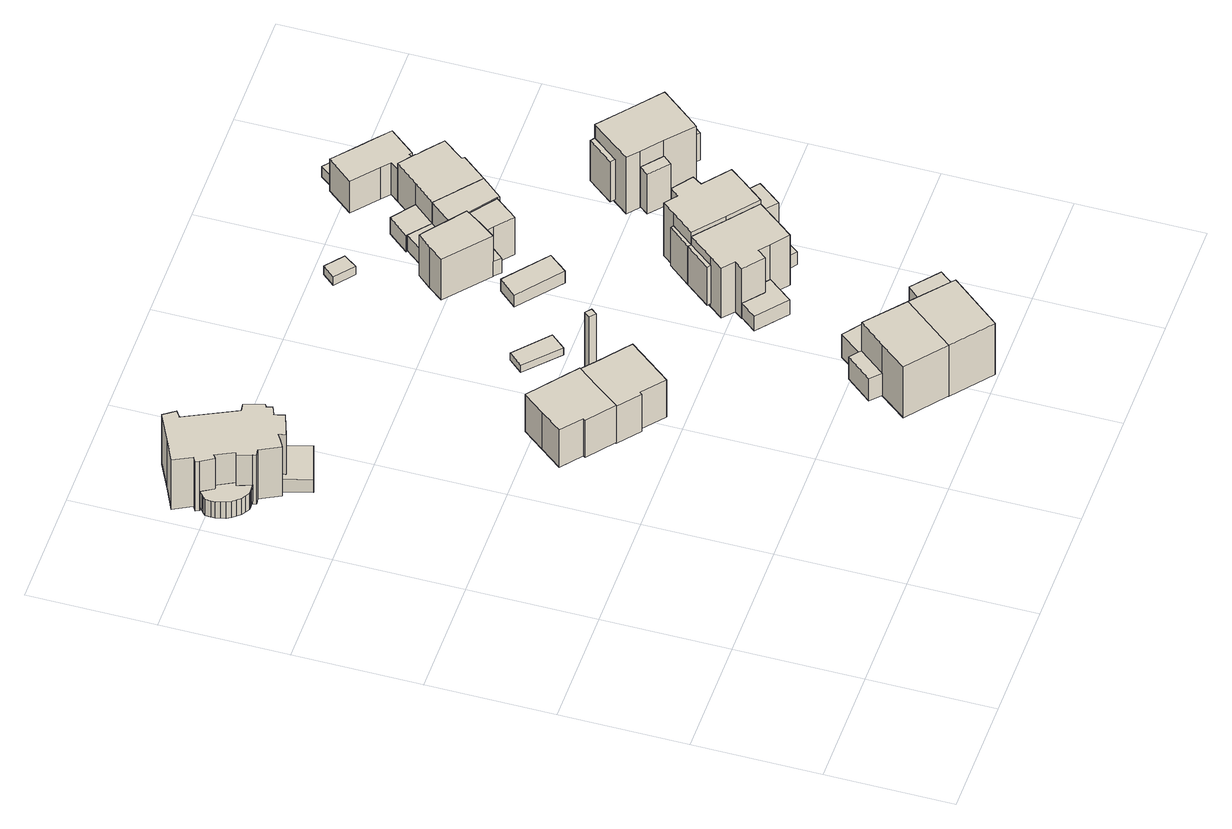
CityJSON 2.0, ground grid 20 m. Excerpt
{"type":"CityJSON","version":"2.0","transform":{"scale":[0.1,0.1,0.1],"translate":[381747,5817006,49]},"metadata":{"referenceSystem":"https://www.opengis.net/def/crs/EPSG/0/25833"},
"CityObjects":{
"building1":{"type":"Building","attributes":{"Gemeindeschluessel":"11000004","BezugspunktDach":"2200","function":"51009_1610","measuredHeight":3.25,"storeysAboveGround":0},"address":[{"country":"Germany","locality":"Berlin"}],"geometry":[{"type":"Solid","lod":"1","boundaries":[[[[0,1,2,3,4,5,6,7,8,9,10,11,12,13,14,15,16,17,18,19]],[[20,21,22,23,24,25,26,27,28,29,30,31,32,33,34,35,36,37,38,39]],[[20,39,19,18]],[[21,20,18,17]],[[22,21,17,16]],[[23,22,16,15]],[[24,23,15,14]],[[25,24,14,13]],[[26,25,13,12]],[[27,26,12,11]],[[28,27,11,10]],[[29,28,10,9]],[[30,29,9,8]],[[31,30,8,7]],[[32,31,7,6]],[[33,32,6,5]],[[34,33,5,4]],[[35,34,4,3]],[[36,35,3,2]],[[37,36,2,1]],[[38,37,1,0]],[[39,38,0,19]]]]}]},
"building2":{"type":"Building","attributes":{"Gemeindeschluessel":"11000004","function":"31001_1010"},"address":[{"country":"Germany","locality":"Berlin","thoroughfareNumber":"6A","thoroughfareName":"Dauerwaldweg"}],"children":["building2-1","building2-2"]},
"building2-1":{"type":"BuildingPart","attributes":{"BezugspunktDach":"2200","measuredHeight":12.42,"storeysAboveGround":3},"parents":["building2"],"geometry":[{"type":"MultiSurface","lod":"1","boundaries":[[[40,41,42,43,44,45,46,47,48,49,50,51,52,53,54,55,56,57,58,59,60,61,62,63,64,65,66]],[[67,68,69,70,71,72,73,74,75,76,77,78,79,80,81,82,83,84,85,86,87,88,89,90,91,92,93]],[[67,93,66,65]],[[68,67,65,64]],[[69,68,64,63]],[[70,69,63,62]],[[71,70,62,61]],[[72,71,61,60]],[[73,72,60,59]],[[74,73,59,58]],[[75,74,58,57]],[[76,94,95,57,56]],[[96,94,76,56,55]],[[97,96,77,55,54]],[[98,97,78,54,53]],[[80,99,98,100,53,52]],[[101,99,52,51]],[[82,81,51,50]],[[83,82,50,49]],[[84,83,49,48]],[[85,84,48,47]],[[86,85,47,46]],[[87,86,46,45]],[[88,87,45,44]],[[89,88,44,43]],[[90,89,43,42]],[[91,90,42,41]],[[92,91,41,40]],[[93,92,40,66]],[[75,95,94,76]],[[77,76,94,96]],[[78,77,96,97]],[[79,78,97,98]],[[79,100,98,99,80]],[[81,80,99,101]]]}]},
"building2-2":{"type":"BuildingPart","attributes":{"BezugspunktDach":"2200","measuredHeight":2.69,"storeysAboveGround":3},"parents":["building2"],"geometry":[{"type":"MultiSurface","lod":"1","boundaries":[[[102,103,95,94,96,98,99,101]],[[104,105,106,107,108,109,110,111]],[[104,111,81,80]],[[105,104,99,80,79]],[[106,105,112,79,78,77]],[[107,106,96,77,76]],[[108,107,76,75,95]],[[109,108,95,103]],[[110,109,103,102]],[[111,110,102,101]],[[80,81,101,99]],[[98,79,80,99]],[[77,78,97,96]],[[98,97,78,79,112]],[[76,77,96,94]],[[95,75,76,94]]]}]},
"building3":{"type":"Building","attributes":{"Gemeindeschluessel":"11000004","BezugspunktDach":"2200","function":"31001_1010","measuredHeight":8.84,"storeysAboveGround":2},"address":[{"country":"Germany","locality":"Berlin","thoroughfareNumber":"6","thoroughfareName":"Dauerwaldweg"}],"geometry":[{"type":"Solid","lod":"1","boundaries":[[[[113,114,115,116,117,118,119,120]],[[121,122,123,124,125,126,127,128]],[[121,128,120,119]],[[122,121,119,118]],[[123,122,118,117]],[[124,123,117,116]],[[125,124,116,115]],[[126,125,115,114]],[[127,126,114,113]],[[128,127,113,120]]]]}]},
"building4":{"type":"Building","attributes":{"Gemeindeschluessel":"11000004","BezugspunktDach":"2200","function":"31001_1010","measuredHeight":9.98,"storeysAboveGround":2},"address":[{"country":"Germany","locality":"Berlin","thoroughfareNumber":"5","thoroughfareName":"Dauerwaldweg"}],"geometry":[{"type":"Solid","lod":"1","boundaries":[[[[129,130,131,132,133,134,135,136,137,138]],[[139,140,141,142,143,144,145,146,147,148]],[[139,148,138,137]],[[140,139,137,136]],[[141,140,136,135]],[[142,141,135,134]],[[143,142,134,133]],[[144,143,133,132]],[[145,144,132,131]],[[146,145,131,130]],[[147,146,130,129]],[[148,147,129,138]]]]}]},
"building5":{"type":"Building","attributes":{"Gemeindeschluessel":"11000004","BezugspunktDach":"2200","function":"51009_1610","measuredHeight":17.13,"storeysAboveGround":0},"address":[{"country":"Germany","locality":"Berlin"}],"geometry":[{"type":"Solid","lod":"1","boundaries":[[[[149,150,151,152]],[[153,154,155,156]],[[153,156,152,151]],[[154,153,151,150]],[[155,154,150,149]],[[156,155,149,152]]]]}]},
"building6":{"type":"Building","attributes":{"Gemeindeschluessel":"11000004","function":"31001_1010"},"address":[{"country":"Germany","locality":"Berlin","thoroughfareNumber":"4","thoroughfareName":"Dauerwaldweg"}],"children":["building6-1","building6-2","building6-3"]},
"building6-1":{"type":"BuildingPart","attributes":{"BezugspunktDach":"2200","measuredHeight":13.15,"storeysAboveGround":2},"parents":["building6"],"geometry":[{"type":"MultiSurface","lod":"1","boundaries":[[[157,158,159,160,161,162]],[[163,164,165,166,167,168]],[[163,168,162,161]],[[169,170,171,161,160]],[[164,163,172,173,174]],[[175,169,164,160,159]],[[166,165,159,158]],[[167,166,158,157]],[[168,167,157,162]],[[174,173,172,171,170,169]],[[176,165,164,169,175]]]}]},
"building6-2":{"type":"BuildingPart","attributes":{"BezugspunktDach":"2200","measuredHeight":4.52,"storeysAboveGround":2},"parents":["building6"],"geometry":[{"type":"MultiSurface","lod":"1","boundaries":[[[170,169,177,178,179]],[[180,181,173,172,182]],[[180,182,179,178]],[[181,180,178,177]],[[182,172,170,179]],[[173,181,177,169,183]],[[173,169,170,172]]]}]},
"building6-3":{"type":"BuildingPart","attributes":{"BezugspunktDach":"2200","measuredHeight":4.71,"storeysAboveGround":2},"parents":["building6"],"geometry":[{"type":"MultiSurface","lod":"1","boundaries":[[[169,175,184,185,186,187,177]],[[188,189,190,191,192,193,194]],[[188,194,177,187]],[[189,188,187,186]],[[190,189,186,185]],[[191,190,185,184]],[[192,191,184,175]],[[193,192,195,165,164,169]],[[194,193,173,181]],[[175,169,164,165,195]],[[181,173,169,177]]]}]},
"building7":{"type":"Building","attributes":{"Gemeindeschluessel":"11000004","BezugspunktDach":"2200","function":"31001_2463","measuredHeight":1.46,"storeysAboveGround":1},"address":[{"country":"Germany","locality":"Berlin","thoroughfareNumber":"5 (1)","thoroughfareName":"Dauerwaldweg"}],"geometry":[{"type":"Solid","lod":"1","boundaries":[[[[196,197,198,199]],[[200,201,202,203]],[[200,203,199,198]],[[201,200,198,197]],[[202,201,197,196]],[[203,202,196,199]]]]}]},
"building8":{"type":"Building","attributes":{"Gemeindeschluessel":"11000004","function":"31001_1010"},"address":[{"country":"Germany","locality":"Berlin","thoroughfareNumber":"3","thoroughfareName":"Dauerwaldweg"}],"children":["building8-1","building8-2"]},
"building8-1":{"type":"BuildingPart","attributes":{"BezugspunktDach":"2200","measuredHeight":13.27,"storeysAboveGround":2},"parents":["building8"],"geometry":[{"type":"MultiSurface","lod":"1","boundaries":[[[204,205,159,158,157]],[[206,192,207,208,209]],[[206,209,157,158]],[[192,206,158,159]],[[207,210,211,159,205]],[[208,207,205,204]],[[209,208,204,157]],[[192,211,210,207]]]}]},
"building8-2":{"type":"BuildingPart","attributes":{"BezugspunktDach":"2200","measuredHeight":8.01,"storeysAboveGround":2},"parents":["building8"],"geometry":[{"type":"MultiSurface","lod":"1","boundaries":[[[210,212,213,214,215,216,211]],[[217,218,219,220,221,222,223]],[[217,223,211,216]],[[218,217,216,215]],[[219,218,215,214]],[[220,219,214,213]],[[221,220,213,212]],[[222,221,212,210]],[[223,222,207,192,211]],[[210,211,192,207]]]}]},
"building9":{"type":"Building","attributes":{"Gemeindeschluessel":"11000004","BezugspunktDach":"2200","function":"31001_1000","measuredHeight":2.91,"storeysAboveGround":1},"address":[{"country":"Germany","locality":"Berlin","thoroughfareNumber":"3 (1)","thoroughfareName":"Im Hornisgrund"}],"geometry":[{"type":"Solid","lod":"1","boundaries":[[[[224,225,226,227,228,229]],[[230,231,232,233,234,235]],[[230,235,229,228]],[[231,230,228,227]],[[232,231,227,226]],[[233,232,226,225]],[[234,233,225,224]],[[235,234,224,229]]]]}]},
"building10":{"type":"Building","attributes":{"Gemeindeschluessel":"11000004","BezugspunktDach":"2200","function":"31001_2463","measuredHeight":2.4,"storeysAboveGround":1},"address":[{"country":"Germany","locality":"Berlin","thoroughfareNumber":"2A (1)","thoroughfareName":"Im Hornisgrund"}],"geometry":[{"type":"Solid","lod":"1","boundaries":[[[[236,237,238,239]],[[240,241,242,243]],[[240,243,239,238]],[[241,240,238,237]],[[242,241,237,236]],[[243,242,236,239]]]]}]},
"building11":{"type":"Building","attributes":{"Gemeindeschluessel":"11000004","BezugspunktDach":"2200","function":"31001_2143","measuredHeight":1.67,"storeysAboveGround":1},"address":[{"country":"Germany","locality":"Berlin","thoroughfareNumber":"4 (2)","thoroughfareName":"Im Hornisgrund"}],"geometry":[{"type":"Solid","lod":"1","boundaries":[[[[244,245,246,247]],[[248,249,250,251]],[[248,251,247,246]],[[249,248,246,245]],[[250,249,245,244]],[[251,250,244,247]]]]}]},
"building12":{"type":"Building","attributes":{"Gemeindeschluessel":"11000004","function":"31001_1010"},"address":[{"country":"Germany","locality":"Berlin","thoroughfareNumber":"3","thoroughfareName":"Im Hornisgrund"}],"children":["building12-1","building12-2","building12-3"]},
"building12-1":{"type":"BuildingPart","attributes":{"BezugspunktDach":"2200","measuredHeight":13.56,"storeysAboveGround":2},"parents":["building12"],"geometry":[{"type":"MultiSurface","lod":"1","boundaries":[[[252,253,254,255,256,257,258,259,260,261,262,263]],[[264,265,266,267,268,269,270,271,272,273,274,275]],[[264,275,263,262]],[[265,264,276,277,278,279,262,261]],[[266,265,261,260]],[[267,266,260,259]],[[268,267,280,267,268,281,282,259,258]],[[269,268,258,257]],[[270,269,257,256]],[[271,270,256,255]],[[272,271,255,254]],[[273,272,254,253]],[[274,273,253,252]],[[275,274,252,263]],[[279,278,277,276]],[[282,281,268,267,280]]]}]},
"building12-2":{"type":"BuildingPart","attributes":{"BezugspunktDach":"2200","measuredHeight":2.55,"storeysAboveGround":2},"parents":["building12"],"geometry":[{"type":"Solid","lod":"1","boundaries":[[[[283,284,282,281]],[[267,285,286,268]],[[285,267,282,284]],[[286,285,284,283]],[[268,286,283,281]],[[267,268,281,282]]]]}]},
"building12-3":{"type":"BuildingPart","attributes":{"BezugspunktDach":"2200","measuredHeight":7.81,"storeysAboveGround":2},"parents":["building12"],"geometry":[{"type":"Solid","lod":"1","boundaries":[[[[279,278,287,288]],[[289,277,276,290]],[[289,290,288,287]],[[277,289,287,278]],[[290,276,279,288]],[[277,278,279,276]]]]}]},
"building13":{"type":"Building","attributes":{"Gemeindeschluessel":"11000004","BezugspunktDach":"2200","function":"51009_1610","measuredHeight":3,"storeysAboveGround":0},"address":[{"country":"Germany","locality":"Berlin"}],"geometry":[{"type":"Solid","lod":"1","boundaries":[[[[291,292,293,294]],[[295,296,297,298]],[[295,298,294,293]],[[296,295,293,292]],[[297,296,292,291]],[[298,297,291,294]]]]}]},
"building14":{"type":"Building","attributes":{"Gemeindeschluessel":"11000004","function":"31001_1010"},"address":[{"country":"Germany","locality":"Berlin","thoroughfareNumber":"2A","thoroughfareName":"Im Hornisgrund"}],"children":["building14-1","building14-2","building14-3"]},
"building14-1":{"type":"BuildingPart","attributes":{"BezugspunktDach":"2200","measuredHeight":9.06,"storeysAboveGround":2},"parents":["building14"],"geometry":[{"type":"MultiSurface","lod":"1","boundaries":[[[299,300,301,302,303,304,305,306,307]],[[308,309,310,311,312,313,314,315,316]],[[308,316,307,306]],[[309,308,306,305]],[[310,309,305,304]],[[311,310,304,303]],[[317,318,303,302]],[[319,320,312,302,301]],[[321,319,313,301,300]],[[315,314,300,299]],[[316,315,299,307]],[[312,311,318,317]],[[313,312,320,319]],[[314,313,319,321]]]}]},
"building14-2":{"type":"BuildingPart","attributes":{"BezugspunktDach":"2200","measuredHeight":7.51,"storeysAboveGround":2},"parents":["building14"],"geometry":[{"type":"MultiSurface","lod":"1","boundaries":[[[322,323,324,320,321]],[[312,325,326,327,314]],[[326,325,324,323]],[[327,326,323,322]],[[314,327,322,321]],[[312,313,319,320]],[[314,321,319,313]],[[325,312,320,324,328]]]}]},
"building14-3":{"type":"BuildingPart","attributes":{"BezugspunktDach":"2200","measuredHeight":8.78,"storeysAboveGround":2},"parents":["building14"],"geometry":[{"type":"MultiSurface","lod":"1","boundaries":[[[329,330,331,332,333,318]],[[334,335,336,337,325,311]],[[334,311,318,333]],[[335,334,333,332]],[[336,335,332,331]],[[337,336,331,330]],[[325,337,330,329]],[[329,317,320,324,338]],[[311,339,312,317,318,340]],[[325,338,324,320,341,312]]]}]},
"building15":{"type":"Building","attributes":{"Gemeindeschluessel":"11000004","BezugspunktDach":"2200","function":"51009_1610","measuredHeight":3.17,"storeysAboveGround":0},"address":[{"country":"Germany","locality":"Berlin"}],"geometry":[{"type":"Solid","lod":"1","boundaries":[[[[342,343,344,345]],[[346,347,348,349]],[[346,349,345,344]],[[347,346,344,343]],[[348,347,343,342]],[[349,348,342,345]]]]}]},
"building16":{"type":"Building","attributes":{"Gemeindeschluessel":"11000004","function":"31001_1010"},"address":[{"country":"Germany","locality":"Berlin","thoroughfareNumber":"5","thoroughfareName":"Im Hornisgrund"}],"children":["building16-1","building16-2","building16-3"]},
"building16-1":{"type":"BuildingPart","attributes":{"BezugspunktDach":"2200","measuredHeight":13.45,"storeysAboveGround":2},"parents":["building16"],"geometry":[{"type":"MultiSurface","lod":"1","boundaries":[[[350,351,352,353,354,355,356,357,358,359,360,361]],[[362,363,364,365,366,367,368,369,370,371,372,373]],[[374,278,361,360]],[[362,373,375,277,376,377]],[[363,362,360,359]],[[364,363,359,358]],[[365,364,358,357]],[[366,365,357,356]],[[367,366,356,355]],[[368,367,355,354]],[[369,368,354,353]],[[370,369,353,352]],[[378,379,380,352,351]],[[372,371,351,350]],[[373,372,350,361]],[[377,376,277,375,278,374]],[[371,370,381,380,379,378]]]}]},
"building16-2":{"type":"BuildingPart","attributes":{"BezugspunktDach":"2200","measuredHeight":8.71,"storeysAboveGround":2},"parents":["building16"],"geometry":[{"type":"MultiSurface","lod":"1","boundaries":[[[382,383,380,379]],[[384,385,386,387]],[[384,387,371,370,380]],[[385,384,380,383]],[[386,385,383,382]],[[387,386,382,379]],[[379,380,370,371]]]}]},
"building16-3":{"type":"BuildingPart","attributes":{"BezugspunktDach":"2200","measuredHeight":7.82,"storeysAboveGround":2},"parents":["building16"],"geometry":[{"type":"Solid","lod":"1","boundaries":[[[[278,374,388,287]],[[389,376,277,289]],[[389,289,287,388]],[[376,389,388,374]],[[289,277,278,287]],[[277,376,374,278]]]]}]},
"building17":{"type":"Building","attributes":{"Gemeindeschluessel":"11000004","function":"31001_1010"},"address":[{"country":"Germany","locality":"Berlin","thoroughfareNumber":"4","thoroughfareName":"Im Hornisgrund"}],"children":["building17-1","building17-2","building17-3"]},
"building17-1":{"type":"BuildingPart","attributes":{"BezugspunktDach":"2200","measuredHeight":9.23,"storeysAboveGround":2},"parents":["building17"],"geometry":[{"type":"MultiSurface","lod":"1","boundaries":[[[390,391,331,392,393,394,395,396,397,398,399,333]],[[400,401,402,403,404,405,406,407,336,408,409,334]],[[410,343,411,412,400,334,333,399]],[[401,400,399,398]],[[413,414,401,402,415,402,401,398,397]],[[403,402,397,396]],[[404,403,396,395]],[[405,404,395,394]],[[406,405,394,393]],[[407,406,393,392]],[[336,407,392,331]],[[408,336,331,391]],[[409,408,391,390]],[[334,409,390,333]],[[412,411,343,410]],[[415,402,401,414,413]]]}]},
"building17-2":{"type":"BuildingPart","attributes":{"BezugspunktDach":"2200","measuredHeight":7.92,"storeysAboveGround":2},"parents":["building17"],"geometry":[{"type":"Solid","lod":"1","boundaries":[[[[416,417,414,413,418,419,420,421,422,423,424,425]],[[426,427,428,429,430,431,432,402,401,433,434,435]],[[426,435,425,424]],[[427,426,424,423]],[[428,427,423,422]],[[429,428,422,421]],[[430,429,421,420]],[[431,430,420,419]],[[432,431,419,418]],[[402,432,418,413]],[[433,401,414,417]],[[434,433,417,416]],[[435,434,416,425]],[[401,402,413,414]]]]}]},
"building17-3":{"type":"BuildingPart","attributes":{"BezugspunktDach":"2200","measuredHeight":3.31,"storeysAboveGround":2},"parents":["building17"],"geometry":[{"type":"Solid","lod":"1","boundaries":[[[[344,343,410,436,437]],[[438,412,411,439,440]],[[438,440,437,436]],[[412,438,436,410]],[[439,411,343,344]],[[440,439,344,437]],[[412,410,343,411]]]]}]},
"building18":{"type":"Building","attributes":{"Gemeindeschluessel":"11000004","BezugspunktDach":"2200","function":"31001_2463","measuredHeight":2.2,"storeysAboveGround":1},"address":[{"country":"Germany","locality":"Berlin","thoroughfareNumber":"4 (1)","thoroughfareName":"Im Hornisgrund"}],"geometry":[{"type":"Solid","lod":"1","boundaries":[[[[441,442,443,444]],[[445,446,429,427]],[[445,427,444,443]],[[446,445,443,442]],[[429,446,442,441]],[[427,429,441,444]]]]}]},
"building19":{"type":"Building","attributes":{"Gemeindeschluessel":"11000004","function":"31001_1010"},"address":[{"country":"Germany","locality":"Berlin","thoroughfareNumber":"7","thoroughfareName":"Im Hornisgrund"}],"children":["building19-1","building19-2","building19-3","building19-4"]},
"building19-1":{"type":"BuildingPart","attributes":{"BezugspunktDach":"2200","measuredHeight":14.39,"storeysAboveGround":2},"parents":["building19"],"geometry":[{"type":"MultiSurface","lod":"1","boundaries":[[[447,448,449,450,451,452,453,454]],[[455,456,457,458,459,460,461,462]],[[463,464,465,466,455,462,454,453]],[[456,455,453,452]],[[457,456,452,451]],[[467,468,469,470,458,457,451,450]],[[459,458,450,449]],[[460,459,449,448]],[[461,460,471,472,473,474,448,447]],[[462,461,447,454]],[[466,465,464,463]],[[470,469,468,467]],[[474,473,472,471]]]}]},
"building19-2":{"type":"BuildingPart","attributes":{"BezugspunktDach":"2200","measuredHeight":5.54,"storeysAboveGround":2},"parents":["building19"],"geometry":[{"type":"Solid","lod":"1","boundaries":[[[[475,476,468,467]],[[469,477,478,470]],[[477,469,468,476]],[[478,477,476,475]],[[470,478,475,467]],[[469,470,467,468]]]]}]},
"building19-3":{"type":"BuildingPart","attributes":{"BezugspunktDach":"2200","measuredHeight":8.16,"storeysAboveGround":2},"parents":["building19"],"geometry":[{"type":"MultiSurface","lod":"1","boundaries":[[[479,474,473,480]],[[472,471,481,482]],[[472,482,480,473]],[[481,471,474,479]],[[482,481,479,480]],[[483,471,472,473,474]]]}]},
"building19-4":{"type":"BuildingPart","attributes":{"BezugspunktDach":"2200","measuredHeight":8.26,"storeysAboveGround":2},"parents":["building19"],"geometry":[{"type":"Solid","lod":"1","boundaries":[[[[464,463,484,485]],[[486,466,465,487]],[[486,487,485,484]],[[466,486,484,463]],[[487,465,464,485]],[[465,466,463,464]]]]}]}
},
"vertices":[
[8,979,60],[10,971,60],[12,964,60],[16,957,60],[21,951,60],[26,945,60],[32,941,60],[39,937,60],[44,937,60],[50,937,60],[56,938,60],[48,960,60],[54,962,60],[39,991,60],[33,987,60],[21,1006,60],[17,1002,60],[12,998,60],[8,994,60],[8,986,60],[8,994,27],[12,998,27],[17,1002,27],[21,1006,27],[33,987,27],[39,991,27],[54,962,27],[48,960,27],[56,938,27],[50,937,27],[44,937,27],[39,937,27],[32,941,27],[26,945,27],[21,951,27],[16,957,27],[12,964,27],[10,971,27],[8,979,27],[8,986,27],
[26,1017,122],[18,1012,122],[21,1006,122],[33,987,122],[39,991,122],[54,962,122],[48,960,122],[56,938,122],[58,932,122],[68,934,122],[84,902,122],[96,909,122],[107,916,122],[108,904,122],[125,910,122],[146,917,122],[142,933,122],[156,939,122],[153,948,122],[158,951,122],[148,982,122],[136,980,122],[97,1061,122],[107,1068,122],[94,1086,122],[49,1064,122],[11,1046,122],[49,1064,21],[94,1086,21],[107,1068,21],[97,1061,21],[136,980,21],[148,982,21],[158,951,21],[153,948,21],[156,939,21],[142,933,21],[146,917,21],[125,910,21],[108,904,21],[107,916,21],[96,909,21],[84,902,21],[68,934,21],[58,932,21],[56,938,21],[48,960,21],[54,962,21],[39,991,21],[33,987,21],[21,1006,21],[18,1012,21],[26,1017,21],[11,1046,21],[142,933,42],[156,939,42],[146,917,42],[125,910,42],[108,904,42],[107,916,42],[108,904,34],[96,909,42],
[109,863,42],[174,883,42],[107,916,16],[108,904,16],[146,917,16],[142,933,16],[156,939,16],[174,883,16],[109,863,16],[96,909,16],[108,904,31],
[294,516,93],[292,512,93],[334,479,93],[363,517,93],[390,551,93],[316,610,93],[289,576,93],[262,542,93],[289,576,17],[316,610,17],[390,551,17],[363,517,17],[334,479,17],[292,512,17],[294,516,17],[262,542,17],
[368,451,91],[371,455,91],[406,426,91],[433,460,91],[460,494,91],[411,533,91],[402,541,91],[390,551,91],[363,517,91],[334,479,91],[363,517,15],[390,551,15],[402,541,15],[411,533,15],[460,494,15],[433,460,15],[406,426,15],[371,455,15],[368,451,15],[334,479,15],
[411,533,189],[418,542,189],[409,550,189],[402,541,189],[409,550,18],[418,542,18],[411,533,18],[402,541,18],
[575,55,111],[608,96,111],[641,137,111],[581,188,111],[547,146,111],[514,104,111],[547,146,7],[581,188,7],[641,137,7],[608,96,7],[575,55,7],[514,104,7],[581,188,53],[547,146,53],[547,146,38],[547,146,8],[581,188,8],[581,188,45],[641,137,53],[641,137,9],
[578,191,53],[564,202,53],[530,161,53],[564,202,8],[578,191,8],[530,161,8],[581,188,25],
[650,148,53],[629,165,53],[649,191,53],[604,225,53],[604,225,6],[649,191,6],[629,165,6],[650,148,6],[641,137,6],[581,188,6],[578,191,6],[641,137,48],
[480,604,30],[500,627,30],[447,674,30],[428,652,30],[447,674,16],[500,627,16],[480,604,16],[428,652,16],
[637,5,111],[703,85,111],[608,96,6],[703,85,6],[637,5,6],[575,55,6],[703,85,84],[641,137,84],
[708,81,84],[737,117,84],[695,152,84],[674,129,84],[650,148,84],[650,148,4],[674,129,4],[695,152,4],[737,117,4],[708,81,4],[703,85,4],[641,137,4],
[665,322,34],[696,361,34],[680,374,34],[669,360,34],[638,386,34],[618,361,34],[638,386,5],[669,360,5],[680,374,5],[696,361,5],[665,322,5],[618,361,5],
[621,646,37],[645,675,37],[578,729,37],[553,701,37],[578,729,13],[645,675,13],[621,646,13],[553,701,13],
[543,936,34],[558,957,34],[530,980,34],[513,960,34],[530,980,17],[558,957,17],[543,936,17],[513,960,17],
[648,399,105],[638,386,105],[669,360,105],[680,374,105],[696,361,105],[723,340,105],[740,361,105],[770,399,105],[724,436,105],[678,474,105],[647,435,105],[630,414,105],[647,435,3],[678,474,3],[724,436,3],[770,399,3],[740,361,3],[723,340,3],[696,361,3],[680,374,3],[669,360,3],[638,386,3],[648,399,3],[630,414,3],[647,435,10],[678,474,10],[678,474,88],[647,435,88],[770,399,16],[740,361,29],[770,399,29],
[765,342,29],[793,379,29],[793,379,3],[765,342,3],
[673,478,88],[642,439,88],[673,478,10],[642,439,10],
[612,738,44],[626,755,44],[614,764,44],[602,748,44],[614,764,14],[626,755,14],[612,738,14],[602,748,14],
[602,748,96],[614,764,96],[621,773,96],[639,799,96],[615,817,96],[582,843,96],[572,850,96],[553,828,96],[535,805,96],[553,828,13],[572,850,13],[582,843,13],[615,817,13],[639,799,13],[621,773,13],[614,764,13],[602,748,13],[535,805,13],[639,799,91],[615,817,91],[621,773,89],[639,799,89],[614,764,89],
[626,755,89],[654,732,89],[682,767,89],[682,767,13],[654,732,13],[626,755,13],[682,767,37],
[682,767,91],[685,764,91],[713,797,91],[679,825,91],[645,853,91],[645,853,13],[679,825,13],[713,797,13],[685,764,13],[682,767,75],[620,813,13],[615,817,83],[639,799,20],
[615,817,48],[645,853,48],[612,880,48],[582,843,48],[612,880,16],[645,853,16],[615,817,16],[582,843,16],
[724,436,113],[770,399,113],[799,435,113],[816,457,113],[775,490,113],[785,505,113],[781,508,113],[754,528,113],[742,515,113],[723,530,113],[707,510,113],[678,474,113],[707,510,5],[723,530,5],[742,515,5],[754,528,5],[781,508,5],[785,505,5],[775,490,5],[816,457,5],[799,435,5],[770,399,5],[724,436,5],[678,474,5],[707,510,88],[678,474,62],[707,510,10],[707,510,77],[770,399,67],[770,399,91],[799,435,91],[799,435,45],
[793,379,91],[822,416,91],[799,435,4],[822,416,4],[793,379,4],[770,399,4],
[702,513,88],[702,513,10],
[674,829,91],[682,823,91],[745,836,91],[742,839,91],[768,873,91],[741,895,91],[732,902,91],[729,905,91],[705,924,91],[674,887,91],[674,887,13],[705,924,13],[729,905,13],[732,902,13],[741,895,13],[768,873,13],[742,839,13],[745,836,13],[682,823,13],[674,829,13],[674,887,48],[645,853,15],[674,887,15],[729,905,78],[705,924,78],[729,905,53],
[702,948,78],[715,937,78],[739,917,78],[743,914,78],[777,955,78],[752,976,78],[736,989,78],[701,1019,78],[696,1023,78],[662,982,78],[696,1023,13],[701,1019,13],[736,989,13],[752,976,13],[777,955,13],[743,914,13],[739,917,13],[715,937,13],[702,948,13],[662,982,13],
[638,914,48],[610,881,48],[638,914,15],[612,880,15],[610,881,15],
[752,976,35],[771,999,35],[719,1042,35],[701,1019,35],[719,1042,13],[771,999,13],
[805,591,120],[836,565,120],[877,529,120],[899,556,120],[929,593,120],[883,631,120],[837,669,120],[787,606,120],[837,669,5],[883,631,5],[929,593,5],[899,556,5],[877,529,5],[836,565,5],[805,591,5],[787,606,5],[837,669,92],[805,628,92],[805,628,10],[837,669,10],[899,556,61],[929,593,61],[929,593,6],[899,556,6],[836,565,7],[805,591,7],[805,591,88],[836,565,88],
[921,537,61],[952,575,61],[952,575,6],[921,537,6],
[824,551,88],[794,577,88],[824,551,7],[794,577,7],[836,565,40],
[830,674,92],[798,634,92],[830,674,10],[798,634,10]
]}
